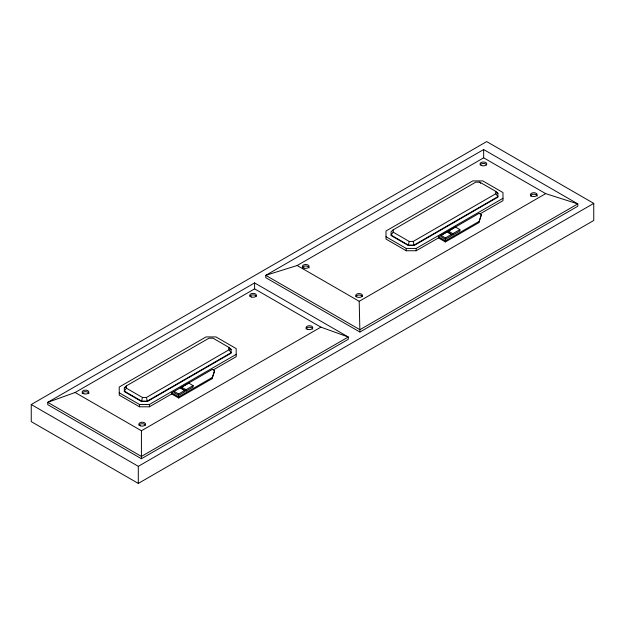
<?xml version="1.0" encoding="UTF-8"?>
<svg xmlns="http://www.w3.org/2000/svg" width="625" height="625" viewBox="0 0 625 625"><rect width="100%" height="100%" fill="white"/><g stroke="black" fill="none" stroke-linecap="round" stroke-linejoin="round"><path stroke-width="0.94" d="M126.391 385.867L126.391 388.203L142.414 397.453L141.547 401.531L147.328 401.531L231.125 353.156L231.125 349.359L229.031 347.445L213.016 338.195L208.969 338.195L126.391 385.867L124.305 387.781L124.305 391.578L141.547 401.531M393.172 229.836L393.172 232.172L409.188 241.422L408.32 245.5L414.109 245.5L497.906 197.117L497.906 193.32L495.812 191.406L479.789 182.156L475.742 182.156L393.172 229.836L391.078 231.75L391.078 235.539L408.32 245.5M171.656 393.953L178.641 397.984L212.023 378.719L214.609 370.625L212.391 369.344L171.656 392.859L171.656 393.953L149.43 406.789L139.445 406.789L119.234 395.117L119.234 387.023L206 336.93L215.984 336.93L236.195 348.602L236.195 356.688L213.211 369.961M212.023 378.719L214.609 370.625M438.43 237.922L445.414 241.953L478.797 222.68L481.391 214.586L479.164 213.305L438.43 236.828L438.43 237.922L416.203 250.75L406.227 250.75L386.008 239.078L386.008 230.992L472.773 180.898L482.758 180.898L502.977 192.57L502.977 200.656L479.992 213.922M478.797 222.68L481.391 214.586M126.391 388.203L124.305 391.125L141.547 401.078L147.328 401.078L231.125 352.695L229.031 349.781L229.031 347.445M393.172 232.172L391.078 235.086L408.32 245.039L414.109 245.039L497.906 196.664L495.812 193.742L495.812 191.406M31.25 404.523L486.695 141.578L593.75 203.383L593.75 220.477L138.305 483.422L31.25 421.617L31.25 404.523L138.305 466.328L593.75 203.383M483.664 149.539L265.766 275.344L265.766 277.664L359.906 332.023L577.805 206.219L577.805 203.891L483.664 149.539L483.664 157.828L297.172 265.5L265.766 275.344L359.906 329.695L577.805 203.891L545.688 193.641L483.664 157.828M254.602 282.922L47.742 402.352L47.742 404.656L141.414 458.734L348.273 339.312L348.273 337.008L254.602 282.922L254.602 288.867L75.133 392.484L47.742 402.352L141.414 456.43L348.273 337.008L320.891 327.141L254.602 288.867M124.305 387.781L125.977 386.812M409.188 241.422L413.242 241.422L495.812 193.742M142.414 397.453L146.461 397.453L229.031 349.781M386.008 236.758L406.227 248.422L416.203 248.422L502.977 198.328M441.008 235.414L447.047 231.922L451.43 234.453L451.43 235.82L445.391 239.312L441.008 236.781L441.008 235.414L445.391 237.945L451.43 234.453M448.438 231.156L455.523 227.062L459.906 229.594L459.906 230.961L452.82 235.055L448.438 232.523L448.438 231.156L452.82 233.688L459.906 229.594M119.234 392.789L139.445 404.461L149.43 404.461L236.195 354.367M181.656 387.195L188.75 383.102L193.133 385.633L193.133 387L186.039 391.094L181.656 388.562L181.656 387.195L186.039 389.727L193.133 385.633M178.609 393.977L184.648 390.492L184.648 391.859L178.609 395.344L174.227 392.812L174.227 391.445L178.609 393.977L178.609 395.344M438.43 236.828L445.414 240.859L478.797 221.586M171.656 392.859L178.641 396.891L212.023 377.625M297.172 265.5L359.195 301.305L545.688 193.641M75.133 392.484L141.414 430.758L320.891 327.141M496.258 192.375L497.906 193.32M228.664 347.938L231.125 349.359M180.266 387.961L184.648 390.492M479.789 182.156L480.656 183.367M413.242 241.422L414.109 245.5M146.461 397.453L147.328 401.531M359.195 301.305L359.906 332.023M452.82 233.688L452.82 235.055M445.414 240.859L445.414 241.953M445.391 237.945L445.391 239.312M416.203 248.422L416.203 250.75M406.227 248.422L406.227 250.75M186.039 389.727L186.039 391.094M178.641 396.891L178.641 397.984M149.43 404.461L149.43 406.789M141.414 430.758L141.414 458.734M139.445 404.461L139.445 406.789M138.305 466.328L138.305 483.422M249.859 296.32A3.352 1.938 0 0 1 253.094 294.891A3.352 1.938 0 0 1 256.328 296.32M138.969 425.164A3.352 1.938 0 0 1 142.211 423.734A3.352 1.938 0 0 1 145.445 425.164M530.438 196.141A3.352 1.938 0 0 1 533.789 194.203A3.352 1.938 0 0 1 537.133 196.141M302.367 267.93A3.352 1.938 0 0 1 305.719 266A3.352 1.938 0 0 1 309.07 267.93M480.172 164.93A3.352 1.938 0 0 1 483.406 163.492A3.352 1.938 0 0 1 486.641 164.93M355.836 296.484A3.352 1.938 0 0 1 359.07 295.055A3.352 1.938 0 0 1 362.305 296.484M82.172 393.586A3.352 1.938 0 0 1 85.523 391.656A3.352 1.938 0 0 1 88.875 393.586M306.062 329.156A3.352 1.938 0 0 1 309.414 327.227A3.352 1.938 0 0 1 312.766 329.156M251.414 296.992A3.352 1.938 0 0 0 256.438 295.32A3.352 1.938 0 0 0 251.414 293.641A3.352 1.938 0 0 0 251.414 296.992M140.531 425.836A3.352 1.938 0 0 0 145.555 424.164A3.352 1.938 0 0 0 140.531 422.484A3.352 1.938 0 0 0 140.531 425.836M531.422 196A3.352 1.938 0 0 0 537.023 195.133A3.352 1.938 0 0 0 532.922 192.766A3.352 1.938 0 0 0 531.422 196M304.047 268.102A3.352 1.938 0 0 0 309.07 266.43A3.352 1.938 0 0 0 304.047 264.75A3.352 1.938 0 0 0 304.047 268.102M481.734 165.602A3.352 1.938 0 0 0 486.758 163.922A3.352 1.938 0 0 0 481.734 162.25A3.352 1.938 0 0 0 481.734 165.602M356.703 296.852A3.352 1.938 0 0 0 362.305 295.984A3.352 1.938 0 0 0 358.203 293.617A3.352 1.938 0 0 0 356.703 296.852M83.844 393.758A3.352 1.938 0 0 0 88.875 392.086A3.352 1.938 0 0 0 83.844 390.406A3.352 1.938 0 0 0 83.844 393.758M307.734 329.328A3.352 1.938 0 0 0 312.766 327.656A3.352 1.938 0 0 0 307.734 325.977A3.352 1.938 0 0 0 307.734 329.328"/></g></svg>
